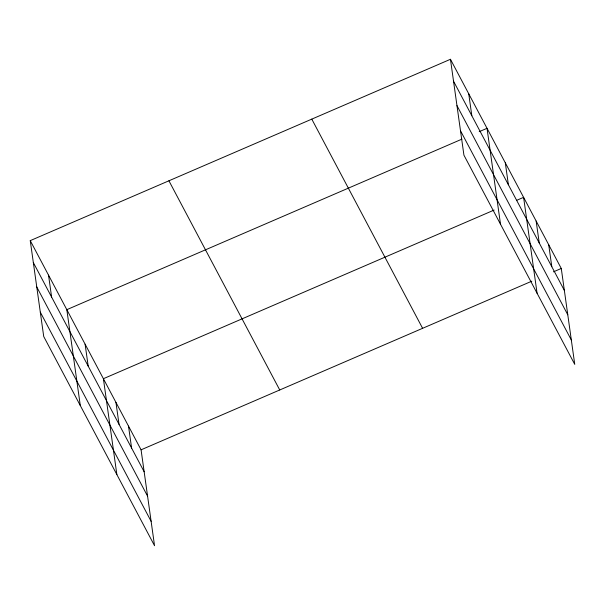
<?xml version="1.0" encoding="UTF-8"?>
<svg xmlns="http://www.w3.org/2000/svg" width="605" height="605" viewBox="0 0 605 605"><rect width="100%" height="100%" fill="white"/><g stroke="black" fill="none" stroke-linecap="round" stroke-linejoin="round"><path stroke-width="0.91" d="M30.25 240.639L141.071 449.825L154.547 545.718L43.726 336.531L30.25 240.639L450.453 59.282L561.274 268.469L574.75 364.361L463.929 155.175L450.453 59.282M461.887 139.158L66.822 309.669L80.299 405.569M479.22 131.678L487.025 128.313L500.501 224.205M494.126 210.064L103.394 378.707L116.871 474.6M516.662 200.338L523.597 197.343L537.074 293.236M141.071 449.825L531.81 281.181M553.477 271.834L561.274 268.469M453.531 81.206L564.352 290.392M456.964 105.618L567.785 314.804M460.496 130.763L571.317 339.95M311.787 119.132L422.608 328.318M168.916 180.789L279.737 389.975M33.328 262.57L144.156 471.756M36.761 286.974L147.582 496.161M40.293 312.127L151.121 521.313M548.712 244.76L551.798 266.684M536.151 221.052L539.236 242.976M505.311 162.828L508.389 184.752M468.739 93.798L471.817 115.721M128.51 426.117L131.595 448.048M115.956 402.416L119.034 424.339M85.108 344.192L88.186 366.116M48.536 275.154L51.614 297.085"/></g></svg>
